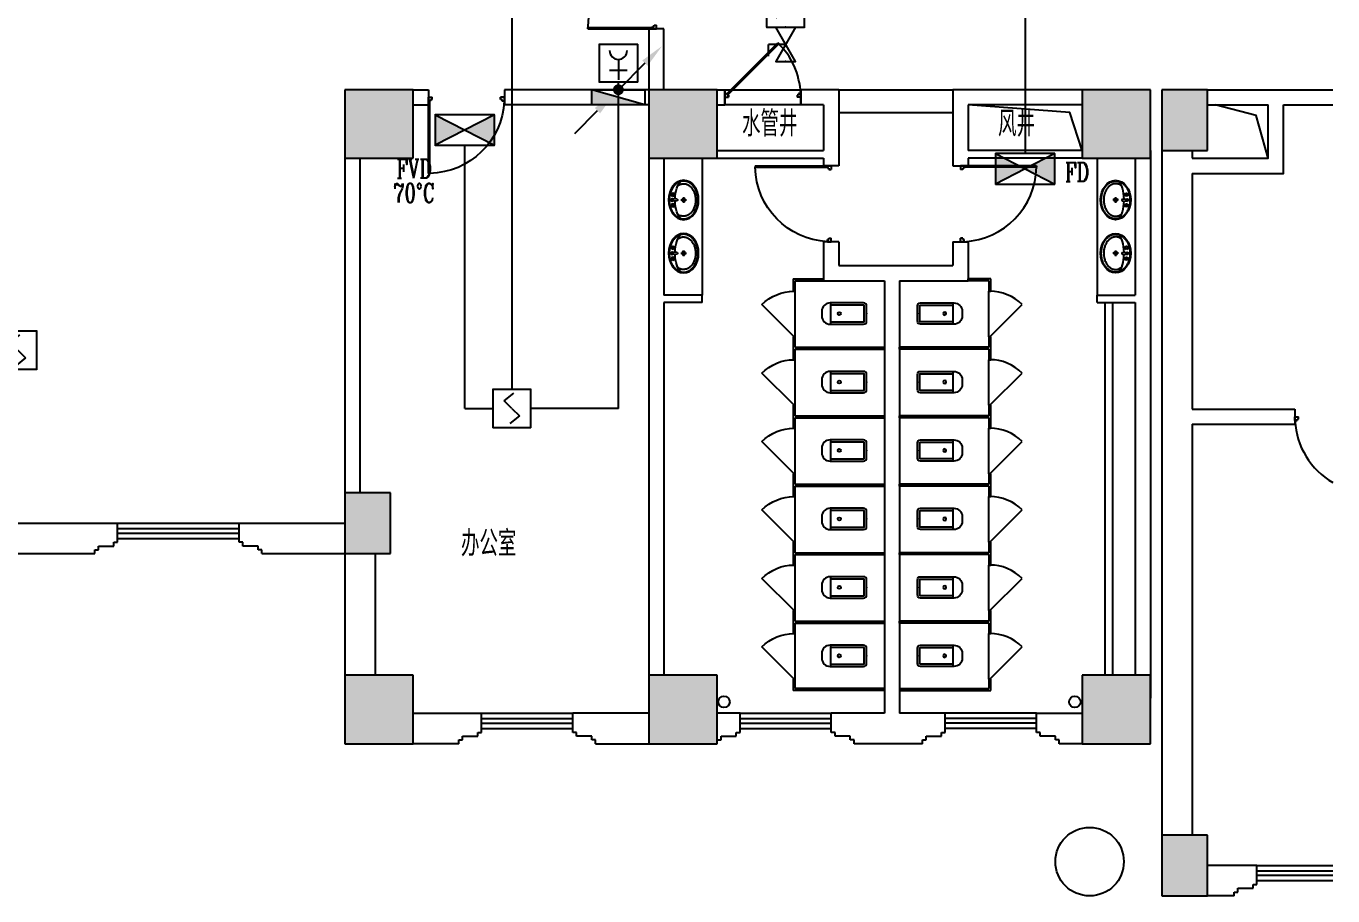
# Model space of a CAD drawing. Extents: x 190999 to 918899, y -200814 to 215286.
# Drawn here: x 713156 to 730349, y -57896 to -46461 of the extents above; entities that cross this region are included whole.
import ezdxf

# ---------------------------------------------------------------- set-up
doc = ezdxf.new("R2010")
doc.units = 0
doc.header["$LTSCALE"] = 1000
doc.header["$MEASUREMENT"] = 0
for name, color, linetype in [('00-EQUIP', 3, 'Continuous'), ('00-LWIRE', 4, 'Continuous'), ('00-WIRE-4', 6, 'Continuous'), ('A-卫生间', 250, 'Continuous'), ('A-墙线', 2, 'Continuous'), ('A-外包装修', 250, 'Continuous'), ('A-外窗', 145, 'Continuous'), ('A-门', 167, 'Continuous'), ('COLUMN', 2, 'Continuous'), ('EQUIP_消火栓', 1, 'Continuous'), ('PUB_HATCH', 250, 'Continuous'), ('房间名称', 7, 'Continuous'), ('暖通-风-说明', 3, 'Continuous'), ('洞口线', 165, 'Continuous'), ('雨水管', 151, 'Continuous')]:
    doc.layers.add(name, color=color, linetype=linetype)
doc.styles.add('_TCH_DIM', font='SIMPLEX', dxfattribs={"bigfont": 'GBCBIG'})
doc.styles.add('HZ-ZGBZ', font='romanc.shx', dxfattribs={"width": 0.65})
doc.styles.get("Standard").update_dxf_attribs({"font": 'simhei.ttf'})

# ---------------------------------------------------------------- blocks, each defined once
blk = doc.blocks.new('m1800')
at = {"layer": 'A-墙线'}
for p, q in [((-900, -100), (-900, 100)), ((900, -100), (900, 100))]:
    blk.add_line(p, q, dxfattribs=at)
at = {"layer": 'A-门'}
for p, q in [((-900, 900), (-900, 0)), ((-900, 900), (-880, 900)), ((-880, 900), (-880, 50)), ((880, 900), (880, 50)), ((900, 900), (880, 900)), ((900, 900), (900, 0)), ((-900, 50), (-870, 50)), ((-900, 0), (-850, 0)), ((-870, 50), (-870, 30)), ((-870, 30), (-850, 30)), ((-850, 30), (-850, 0)), ((850, 30), (850, 0)), ((870, 30), (850, 30)), ((900, 0), (850, 0)), ((870, 50), (870, 30)), ((900, 50), (870, 50))]:
    blk.add_line(p, q, dxfattribs=at)
for centre, start, end in [((-900, 0), 0, 88.7267), ((900, 0), 91.2733, 180)]:
    blk.add_arc(centre, 900, start, end, dxfattribs=at)
blk = doc.blocks.new('m1000')
at = {"layer": 'A-墙线'}
for p, q in [((0, 0), (0, 200)), ((1000, 0), (1000, 200))]:
    blk.add_line(p, q, dxfattribs=at)
at = {"layer": 'A-门'}
for p, q in [((0, 1100), (0, 100)), ((0, 1100), (20, 1100)), ((20, 1100), (20, 150)), ((0, 150), (30, 150)), ((0, 100), (50, 100)), ((30, 150), (30, 130)), ((30, 130), (50, 130)), ((50, 130), (50, 100)), ((950, 130), (950, 100)), ((970, 130), (950, 130)), ((1000, 100), (950, 100)), ((970, 150), (970, 130)), ((1000, 150), (970, 150)), ((1000, 150), (1000, 100))]:
    blk.add_line(p, q, dxfattribs=at)
blk.add_arc((0, 100), 1000, 2.866, 88.854, dxfattribs=at)
blk = doc.blocks.new('手盆')
at = {"layer": 'A-卫生间'}
for p, q in [((113, 12), (46, 16)), ((160, 0), (235, 0)), ((198, -37), (198, 38)), ((113, -11), (46, -16))]:
    blk.add_line(p, q, dxfattribs=at)
for centre, major_axis, ratio, start_param, end_param in [((198, 0), (0, 259), 0.763797, 3.141593, 9.424778), ((194, 0), (0, 259), 0.413212, 0.351725, 1.519021), ((106, 0), (0, 13.9), 0.9, 3.760941, 5.663837), ((194, 0), (0, 259), 0.413212, 1.620217, 2.789865)]:
    blk.add_ellipse(centre, major_axis=major_axis, ratio=ratio, start_param=start_param, end_param=end_param, dxfattribs=at)
for centre, major_axis in [((46, 0), (0, 15.8)), ((56, 71), (0, 20.6)), ((56, 71), (0, 15.6)), ((198, 0), (0, 23.4)), ((56, -71), (0, 20.6)), ((56, -71), (0, 15.6))]:
    blk.add_ellipse(centre, major_axis=major_axis, ratio=0.9, dxfattribs=at)
for points, knots in [([(198, -249), (204, -249), (211, -249), (228, -246), (239, -243), (260, -236), (270, -231), (290, -218), (299, -211), (317, -194), (325, -185), (340, -164), (347, -153), (360, -129), (365, -116), (374, -90), (378, -76), (383, -48), (385, -34), (387, -5), (387, 9), (385, 38), (383, 52), (377, 80), (373, 94), (364, 120), (358, 133), (345, 156), (338, 167), (323, 187), (314, 197), (296, 213), (287, 220), (267, 232), (257, 237), (236, 244), (225, 247), (204, 249), (193, 249), (171, 247), (161, 245), (140, 237), (129, 232), (110, 221), (100, 213), (82, 197), (74, 188), (58, 168), (51, 157), (38, 133), (32, 121), (23, 95), (19, 81), (13, 53), (11, 39), (9, 10), (9, -4), (10, -33), (12, -47), (18, -75), (21, -89), (30, -115), (36, -128), (48, -152), (55, -163), (70, -184), (78, -193), (96, -210), (105, -218), (125, -230), (135, -235), (156, -243), (167, -246), (184, -249), (191, -249), (198, -249)], [0, 0, 0, 0, 0.105369, 0.105369, 0.278747, 0.278747, 0.452125, 0.452125, 0.625504, 0.625504, 0.798882, 0.798882, 0.97226, 0.97226, 1.145639, 1.145639, 1.319017, 1.319017, 1.492395, 1.492395, 1.665774, 1.665774, 1.839152, 1.839152, 2.01253, 2.01253, 2.185909, 2.185909, 2.359287, 2.359287, 2.532665, 2.532665, 2.706044, 2.706044, 2.879422, 2.879422, 3.0528, 3.0528, 3.226179, 3.226179, 3.399557, 3.399557, 3.572935, 3.572935, 3.746313, 3.746313, 3.919692, 3.919692, 4.09307, 4.09307, 4.266448, 4.266448, 4.439827, 4.439827, 4.613205, 4.613205, 4.786583, 4.786583, 4.959962, 4.959962, 5.13334, 5.13334, 5.306718, 5.306718, 5.480097, 5.480097, 5.653475, 5.653475, 5.826853, 5.826853, 6.000232, 6.000232, 6.17361, 6.17361, 6.283185, 6.283185, 6.283185, 6.283185]), ([(119, -185), (121, -187), (123, -188), (130, -193), (135, -196), (146, -202), (152, -205), (163, -209), (169, -210), (180, -213), (186, -214), (194, -214), (196, -214), (198, -214), (204, -214), (209, -214), (222, -212), (229, -210), (241, -206), (245, -204), (254, -200), (259, -197), (269, -191), (275, -187), (286, -178), (291, -173), (300, -162), (304, -158), (314, -145), (319, -137), (327, -123), (329, -118), (334, -107), (336, -101), (341, -89), (343, -83), (346, -71), (348, -64), (351, -49), (352, -40), (354, -22), (355, -13), (355, 5), (355, 14), (354, 32), (352, 41), (349, 58), (348, 66), (343, 81), (341, 89), (335, 104), (332, 111), (326, 125), (322, 132), (314, 144), (310, 150), (301, 162), (296, 167), (287, 177), (281, 181), (272, 189), (267, 192), (256, 199), (250, 202), (238, 207), (233, 209), (223, 211), (217, 212), (205, 214), (198, 214), (186, 213), (181, 213), (171, 211), (166, 210), (151, 205), (141, 200), (128, 191), (123, 188), (119, 185)], [5.740897, 5.740897, 5.740897, 5.740897, 5.780874, 5.780874, 5.896829, 5.896829, 6.012784, 6.012784, 6.128739, 6.128739, 6.240697, 6.240697, 6.283185, 6.283185, 6.283185, 6.399826, 6.399826, 6.5409, 6.5409, 6.634, 6.634, 6.7271, 6.7271, 6.852188, 6.852188, 6.977276, 6.977276, 7.077377, 7.077377, 7.229977, 7.229977, 7.317389, 7.317389, 7.404801, 7.404801, 7.497094, 7.497094, 7.589386, 7.589386, 7.712334, 7.712334, 7.835281, 7.835281, 7.958228, 7.958228, 8.081175, 8.081175, 8.194983, 8.194983, 8.30879, 8.30879, 8.422598, 8.422598, 8.537599, 8.537599, 8.6526, 8.6526, 8.767602, 8.767602, 8.884432, 8.884432, 8.982435, 8.982435, 9.119467, 9.119467, 9.224191, 9.224191, 9.328914, 9.328914, 9.470087, 9.470087, 9.571187, 9.571187, 9.672288, 9.672288, 9.874489, 9.874489, 9.967059, 9.967059, 9.967059, 9.967059])]:
    blk.add_open_spline(points, degree=3, knots=knots, dxfattribs=at)
blk.add_point((46, 0), dxfattribs=at)
blk = doc.blocks.new('bfm01')
at = {"layer": 'A-墙线'}
for p, q in [((-200, 0), (0, 0)), ((-200, -1000), (0, -1000))]:
    blk.add_line(p, q, dxfattribs=at)
at = {"layer": 'A-门'}
for p, q in [((-200, -1000), (-200, 0)), ((-100, 0), (-100, -50)), ((-70, -50), (-100, -50)), ((-50, -30), (-70, -30)), ((-70, -30), (-70, -50)), ((-64, -44), (-50, -30)), ((-64, -44), (603, -711)), ((-50, 0), (-50, -30)), ((-50, -30), (617, -697)), ((0, 0), (0, -1000)), ((-70, -950), (-100, -950)), ((-100, -1000), (-100, -950)), ((-50, -1000), (-100, -1000)), ((-70, -970), (-70, -950)), ((-50, -970), (-70, -970)), ((-50, -1000), (-50, -970))]:
    blk.add_line(p, q, dxfattribs=at)
blk.add_arc((-100, 0), 1000, 272.866, 315.8103, dxfattribs=at)
blk = doc.blocks.new('$TwtSys$00000434')
for p, q in [((-0.5, 0.5), (-0.5, -0.5)), ((-0.5, -0.5), (0.5, 0.5)), ((0.5, 0.5), (-0.5, 0.5)), ((0.5, -0.5), (0.5, 0.5)), ((-0.5, -0.5), (0.5, -0.5))]:
    blk.add_line(p, q)
blk.add_solid([(0.5, -0.5), (0.5, 0.5), (-0.5, -0.5)])
blk = doc.blocks.new('$lvtry$00000200')
for p, q in [((-140, -40, 0), (-140, -480, 0)), ((-110, -40, 0), (-110, -470, 0)), ((100, 0, 0), (-100, 0, 0)), ((100, -30, 0), (-100, -30, 0)), ((110, -470, 0), (110, -40, 0)), ((140, -480, 0), (140, -40, 0)), ((140, -470, 0), (-140, -470, 0)), ((-30, -590, 0), (30, -590, 0))]:
    blk.add_line(p, q)
blk.add_circle((0, -359, 0), 20)
for centre, radius, start, end in [((-100, -40, 0), 40, 90, 180), ((-100, -40, 0), 10, 90, 180), ((100, -40, 0), 40, 0, 90), ((100, -40, 0), 10, 0, 90), ((-30, -480, 0), 110, 180, 270), ((30, -480, 0), 110, 270, 0)]:
    blk.add_arc(centre, radius, start, end)
blk.add_point((0, 0))
blk = doc.blocks.new('$DorLib2D$00000114')
at = {"color": 0}
blk.add_line((0.5, 0), (-0.207, 0.707), dxfattribs=at)
blk.add_arc((0.5, 0), 1, 135, 180, dxfattribs=at)
blk = doc.blocks.new('_LINKPT1')
at = {"color": 0}
blk.add_line((0, 0), (0, 0), dxfattribs=at)
blk = doc.blocks.new('3S1KCGW2')
for p, q in [((0.5, 0.5), (-0.5, 0.5)), ((-0.5, 0.5), (-0.5, -0.5)), ((-0.2, 0.2), (0.05, 0.4)), ((0.5, -0.5), (0.5, 0.5)), ((0, 0), (-0.2, 0.2)), ((0, 0), (0.2, -0.2)), ((0.2, -0.2), (-0.05, -0.4)), ((-0.5, -0.5), (0.5, -0.5))]:
    blk.add_line(p, q)
at = {"const_width": 0.04, "flags": 128}
blk.add_lwpolyline([(-0.5, -0.5), (-0.5, 0.5), (0.5, 0.5), (0.5, -0.5)], close=True, dxfattribs=at)
at = {"xscale": 0.002, "yscale": 0.002, "zscale": 0.002}
for p in [(0, 0.5), (-0.5, 0), (0.5, 0), (0, -0.5)]:
    blk.add_blockref('_LINKPT1', p, dxfattribs=at)
at = {"flags": 9}
blk.add_attdef('A', (0, 0), '', height=0.00002, dxfattribs=at)
blk = doc.blocks.new('J62IR8YJ')
for p, q in [((-0.5, 1), (0.5, 1)), ((-0.5, 0), (-0.5, 1)), ((0.5, 1), (0.5, 0)), ((0, 0.598), (0, 0.06)), ((0.5, 0), (-0.5, 0)), ((-0.231, 0.312), (0.231, 0.312))]:
    blk.add_line(p, q)
at = {"const_width": 0.04, "flags": 128}
blk.add_lwpolyline([(-0.5, 0), (-0.5, 1), (0.5, 1), (0.5, 0)], close=True, dxfattribs=at)
blk.add_arc((0, 0.829), 0.231, 180, 0)
at = {"xscale": 0.002, "yscale": 0.00200000000000955, "zscale": 0.002}
for p in [(0, 1), (-0.5, 0.5), (0.5, 0.5), (0, 0)]:
    blk.add_blockref('_LINKPT1', p, dxfattribs=at)
at = {"flags": 9}
blk.add_attdef('A', (0, 0), '', height=0.00002, dxfattribs=at)
blk = doc.blocks.new('6H2KALM6')
for p, q in [((-0.78, 0.4), (0.78, -0.4)), ((0.78, 0.4), (-0.78, -0.4)), ((0.78, 0.4), (-0.78, 0.4)), ((-0.78, 0.4), (-0.78, -0.4)), ((0.78, -0.4), (0.78, 0.4)), ((-0.78, -0.4), (0.78, -0.4))]:
    blk.add_line(p, q)
at = {"const_width": 0.04}
blk.add_lwpolyline([(-0.78, 0.4), (-0.78, -0.4), (0.78, -0.4), (0.78, 0.4)], close=True, dxfattribs=at)
for points in [[(-0.78, 0.4), (0, 0), (-0.78, -0.4)], [(0.78, 0.4), (0, 0), (0.78, -0.4)]]:
    blk.add_solid(points)
at = {"xscale": 0.002, "yscale": 0.002, "zscale": 0.002}
for p in [(0, 0.4), (-0.78, 0), (0.78, 0), (0, -0.4)]:
    blk.add_blockref('_LINKPT1', p, dxfattribs=at)
at = {"flags": 9}
blk.add_attdef('A', (0, 0), '', height=0.00002, dxfattribs=at)
blk = doc.blocks.new('$VALVE$00000437')
for p in [(0, 0), (87, 124.3)]:
    blk.add_line(p, (0, 124.3))
blk.add_lwpolyline([(-125.2, -72.3), (125.2, 72.3), (125.2, -72.3), (-125.2, 72.3)], close=True)
for p in [(-125.2, 0), (125.2, 0)]:
    blk.add_point(p)
blk = doc.blocks.new('3S2OQ2I8')
for p, q in [((-0.5, 0.5), (0.5, 0.5)), ((-0.5, -0.5), (-0.5, 0.5)), ((0.5, 0.5), (0.5, -0.5)), ((-0.25, -0.25), (0.25, 0.25)), ((0.5, -0.5), (-0.5, -0.5))]:
    blk.add_line(p, q)
at = {"const_width": 0.04, "flags": 128}
blk.add_lwpolyline([(-0.5, -0.5), (-0.5, 0.5), (0.5, 0.5), (0.5, -0.5)], close=True, dxfattribs=at)
blk.add_solid([(0.25, 0.25), (0.021, 0.097), (0.097, 0.029)])
at = {"xscale": 0.002, "yscale": 0.002, "zscale": 0.002}
for p in [(0, 0.5), (-0.5, 0), (0.5, 0), (0, -0.5)]:
    blk.add_blockref('_LINKPT1', p, dxfattribs=at)
at = {"flags": 9}
blk.add_attdef('A', (0, 0), '', height=0.00002, dxfattribs=at)
blk = doc.blocks.new('_WRLD1L')
for p, q in [((0.7, 0.7), (0, 0)), ((0.104, 0.104), (0.104, 0.104)), ((-0.104, -0.104), (-0.104, -0.104))]:
    blk.add_line(p, q)
at = {"const_width": 0.142}
blk.add_lwpolyline([(-0.071, 0, 1), (0.071, 0, 1)], format="xyb", close=True, dxfattribs=at)
blk.add_solid([(0.63, 0.77), (0.77, 0.63), (1.15, 1.15)])
at = {"width": 0.8, "flags": 9}
blk.add_attdef('A', (0, 0), '', height=0.00002, dxfattribs=at)
blk = doc.blocks.new('_WRLD10L')
for p, q in [((1.15, 1.15), (0.55, 0.55)), ((0.104, 0.104), (0.104, 0.104)), ((-0.104, -0.104), (-0.104, -0.104))]:
    blk.add_line(p, q)
at = {"const_width": 0.142}
blk.add_lwpolyline([(-0.071, 0, 1), (0.071, 0, 1)], format="xyb", close=True, dxfattribs=at)
blk.add_solid([(0.62, 0.48), (0.48, 0.62), (0.1, 0.1)])
at = {"width": 0.8, "flags": 9}
blk.add_attdef('A', (0, 0), '', height=0.00002, dxfattribs=at)

msp = doc.modelspace()

# ---------------------------------------------------------------- hatches: boundary and pattern name
at = {"layer": 'PUB_HATCH'}
for points in [[(717348.5, -47296.3), (717348.5, -48196.3), (718248.5, -48196.3), (718248.5, -47296.3)], [(721348.5, -47296.3), (721348.5, -48196.3), (722248.5, -48196.3), (722248.5, -47296.3)], [(727048.5, -47296.3), (727048.5, -48196.3), (727948.5, -48196.3), (727948.5, -47296.3)], [(728098.5, -47296.3), (728098.5, -48096.3), (728698.5, -48096.3), (728698.5, -47296.3)], [(717348.5, -52596.3), (717348.5, -53396.3), (717948.5, -53396.3), (717948.5, -52596.3)], [(717348.5, -54996.3), (717348.5, -55896.3), (718248.5, -55896.3), (718248.5, -54996.3)], [(721348.5, -54996.3), (721348.5, -55896.3), (722248.5, -55896.3), (722248.5, -54996.3)], [(727048.5, -54996.3), (727048.5, -55896.3), (727948.5, -55896.3), (727948.5, -54996.3)], [(728098.5, -57096.3), (728098.5, -57896.3), (728698.5, -57896.3), (728698.5, -57096.3)]]:
    msp.add_hatch(color=256, dxfattribs=at).paths.add_polyline_path(points)

# ---------------------------------------------------------------- linework, layer by layer
at = {"layer": '00-WIRE-4'}
for p, q in [((719545.8, -43046.3), (719545.8, -51236.1)), ((726298.5, -45846.3), (726298.5, -48136.6)), ((720948.5, -51486.1), (720948.5, -47196.3)), ((718927.2, -51486.1), (718927.2, -48027.6)), ((718927.2, -51486.1), (719295.8, -51486.1)), ((720948.5, -51486.1), (719795.8, -51486.1))]:
    msp.add_line(p, q, dxfattribs=at)
at = {"layer": 'A-卫生间'}
for p, q in [((723848.5, -47296.3), (725348.5, -47296.3)), ((723848.5, -47596.3), (725348.5, -47596.3)), ((722048.5, -48196.3), (722048.5, -49996.3)), ((727248.5, -48196.3), (727248.5, -49996.3)), ((723248.5, -49783.8), (723248.5, -49946.3)), ((723248.5, -49783.8), (723648.5, -49783.8)), ((723273.5, -49946.3), (723273.5, -49808.8)), ((723273.5, -49808.8), (723648.5, -49808.8)), ((723648.5, -49783.8), (723648.5, -49808.8)), ((725848.5, -49783.8), (725548.5, -49783.8)), ((725548.5, -49808.8), (725548.5, -49783.8)), ((725823.5, -49808.8), (725548.5, -49808.8)), ((725823.5, -49808.8), (725823.5, -49946.3)), ((725848.5, -49946.3), (725848.5, -49783.8)), ((723248.5, -49946.3), (723273.5, -49946.3)), ((725823.5, -49946.3), (725848.5, -49946.3)), ((727348.5, -50096.3), (727348.5, -54996.3)), ((727448.5, -50096.3), (727448.5, -54996.3)), ((723273.5, -50546.3), (723248.5, -50546.3)), ((723248.5, -50546.3), (723248.5, -50708.8)), ((723248.5, -50708.8), (723248.5, -50846.3)), ((723273.5, -50683.8), (723273.5, -50546.3)), ((723273.5, -50683.8), (724448.5, -50683.8)), ((723273.5, -50846.3), (723273.5, -50708.8)), ((723273.5, -50708.8), (724448.5, -50708.8)), ((724448.5, -50683.8), (724448.5, -50708.8)), ((725823.5, -50683.8), (724648.5, -50683.8)), ((724648.5, -50708.8), (724648.5, -50683.8)), ((725823.5, -50708.8), (724648.5, -50708.8)), ((725848.5, -50546.3), (725823.5, -50546.3)), ((725823.5, -50546.3), (725823.5, -50683.8)), ((725823.5, -50708.8), (725823.5, -50846.3)), ((725848.5, -50708.8), (725848.5, -50546.3)), ((725848.5, -50846.3), (725848.5, -50708.8)), ((723248.5, -50846.3), (723273.5, -50846.3)), ((725823.5, -50846.3), (725848.5, -50846.3)), ((723273.5, -51446.3), (723248.5, -51446.3)), ((723248.5, -51446.3), (723248.5, -51608.8)), ((723273.5, -51583.8), (723273.5, -51446.3)), ((725848.5, -51446.3), (725823.5, -51446.3)), ((725823.5, -51446.3), (725823.5, -51583.8)), ((725848.5, -51608.8), (725848.5, -51446.3)), ((723248.5, -51608.8), (723248.5, -51746.3)), ((723248.5, -51746.3), (723273.5, -51746.3)), ((723273.5, -51583.8), (724448.5, -51583.8)), ((723273.5, -51746.3), (723273.5, -51608.8)), ((723273.5, -51608.8), (724448.5, -51608.8)), ((724448.5, -51583.8), (724448.5, -51608.8)), ((725823.5, -51583.8), (724648.5, -51583.8)), ((724648.5, -51608.8), (724648.5, -51583.8)), ((725823.5, -51608.8), (724648.5, -51608.8)), ((725823.5, -51608.8), (725823.5, -51746.3)), ((725823.5, -51746.3), (725848.5, -51746.3)), ((725848.5, -51746.3), (725848.5, -51608.8)), ((723273.5, -52346.3), (723248.5, -52346.3)), ((723248.5, -52346.3), (723248.5, -52508.8)), ((723273.5, -52483.8), (723273.5, -52346.3)), ((725848.5, -52346.3), (725823.5, -52346.3)), ((725823.5, -52346.3), (725823.5, -52483.8)), ((725848.5, -52508.8), (725848.5, -52346.3)), ((723248.5, -52508.8), (723248.5, -52646.3)), ((723273.5, -52483.8), (724448.5, -52483.8)), ((723273.5, -52508.8), (724448.5, -52508.8)), ((723273.5, -52646.3), (723273.5, -52508.8)), ((724448.5, -52483.8), (724448.5, -52508.8)), ((725823.5, -52483.8), (724648.5, -52483.8)), ((724648.5, -52508.8), (724648.5, -52483.8)), ((725823.5, -52508.8), (724648.5, -52508.8)), ((725823.5, -52508.8), (725823.5, -52646.3)), ((725848.5, -52646.3), (725848.5, -52508.8)), ((723248.5, -52646.3), (723273.5, -52646.3)), ((725823.5, -52646.3), (725848.5, -52646.3)), ((723273.5, -53246.3), (723248.5, -53246.3)), ((723248.5, -53246.3), (723248.5, -53408.8)), ((723273.5, -53383.8), (723273.5, -53246.3)), ((725848.5, -53246.3), (725823.5, -53246.3)), ((725823.5, -53246.3), (725823.5, -53383.8)), ((725848.5, -53408.8), (725848.5, -53246.3)), ((723248.5, -53408.8), (723248.5, -53546.3)), ((723273.5, -53383.8), (724448.5, -53383.8)), ((723273.5, -53408.8), (724448.5, -53408.8)), ((723273.5, -53546.3), (723273.5, -53408.8)), ((724448.5, -53383.8), (724448.5, -53408.8)), ((725823.5, -53383.8), (724648.5, -53383.8)), ((724648.5, -53408.8), (724648.5, -53383.8)), ((725823.5, -53408.8), (724648.5, -53408.8)), ((725823.5, -53408.8), (725823.5, -53546.3)), ((725848.5, -53546.3), (725848.5, -53408.8)), ((723248.5, -53546.3), (723273.5, -53546.3)), ((725823.5, -53546.3), (725848.5, -53546.3)), ((723273.5, -54146.3), (723248.5, -54146.3)), ((723248.5, -54146.3), (723248.5, -54308.8)), ((723273.5, -54283.8), (723273.5, -54146.3)), ((725848.5, -54146.3), (725823.5, -54146.3)), ((725823.5, -54146.3), (725823.5, -54283.8)), ((725848.5, -54308.8), (725848.5, -54146.3)), ((723248.5, -54308.8), (723248.5, -54446.3)), ((723273.5, -54283.8), (724448.5, -54283.8)), ((723273.5, -54446.3), (723273.5, -54308.8)), ((723273.5, -54308.8), (724448.5, -54308.8)), ((724448.5, -54283.8), (724448.5, -54308.8)), ((725823.5, -54283.8), (724648.5, -54283.8)), ((724648.5, -54308.8), (724648.5, -54283.8)), ((725823.5, -54308.8), (724648.5, -54308.8)), ((725823.5, -54308.8), (725823.5, -54446.3)), ((725848.5, -54446.3), (725848.5, -54308.8)), ((723248.5, -54446.3), (723273.5, -54446.3)), ((725823.5, -54446.3), (725848.5, -54446.3)), ((723273.5, -55046.3), (723248.5, -55046.3)), ((723248.5, -55046.3), (723248.5, -55196.3)), ((723273.5, -55171.3), (723273.5, -55046.3)), ((724448.5, -55171.3), (723273.5, -55171.3)), ((724448.5, -55196.3), (724448.5, -55171.3)), ((724648.5, -55171.3), (725823.5, -55171.3)), ((724648.5, -55171.3), (724648.5, -55196.3)), ((725848.5, -55046.3), (725823.5, -55046.3)), ((725823.5, -55046.3), (725823.5, -55171.3)), ((725848.5, -55196.3), (725848.5, -55046.3)), ((724448.5, -55196.3), (723248.5, -55196.3)), ((724648.5, -55196.3), (725848.5, -55196.3))]:
    msp.add_line(p, q, dxfattribs=at)
at = {"layer": 'A-墙线'}
for p, q in [((721348.5, -46496.3), (721348.5, -47296.3)), ((721548.5, -47296.3), (721548.5, -46496.3)), ((718248.5, -47296.3), (718448.5, -47296.3)), ((721348.5, -47296.3), (719448.5, -47296.3)), ((722248.5, -47296.3), (722348.5, -47296.3)), ((722348.5, -47296.3), (722348.5, -47496.3)), ((723848.5, -47296.3), (723348.5, -47296.3)), ((723348.5, -47296.3), (723348.5, -47496.3)), ((723848.5, -47296.3), (723848.5, -48296.3)), ((725348.5, -47296.3), (725348.5, -48296.3)), ((727148.5, -47296.3), (725348.5, -47296.3)), ((728698.5, -47296.3), (730348.5, -47296.3)), ((718248.5, -47496.3), (718448.5, -47496.3)), ((721348.5, -47496.3), (719448.5, -47496.3)), ((722248.5, -47496.3), (722348.5, -47496.3)), ((723648.5, -47496.3), (723348.5, -47496.3)), ((723648.5, -47496.3), (723648.5, -48096.3)), ((725548.5, -47496.3), (725548.5, -48096.3)), ((727048.5, -47496.3), (725548.5, -47496.3)), ((728698.5, -47496.3), (729498.5, -47496.3)), ((729698.5, -47496.3), (730348.5, -47496.3)), ((721348.5, -48096.3), (721348.5, -55096.3)), ((722248.5, -48096.3), (723648.5, -48096.3)), ((727048.5, -48096.3), (725548.5, -48096.3)), ((727948.5, -48096.3), (727948.5, -55296.3)), ((728098.5, -48096.3), (728098.5, -57096.3)), ((728498.5, -48096.3), (728498.5, -48196.3)), ((717348.5, -48196.3), (717348.5, -52596.3)), ((717548.5, -48196.3), (717548.5, -52596.3)), ((721548.5, -48196.3), (721548.5, -49996.3)), ((722248.5, -48196.3), (723648.5, -48196.3)), ((723648.5, -48196.3), (723648.5, -48296.3)), ((725548.5, -48196.3), (725548.5, -48296.3)), ((727048.5, -48196.3), (725548.5, -48196.3)), ((727748.5, -48196.3), (727748.5, -49996.3)), ((728498.5, -48396.3), (728498.5, -51496.3)), ((723648.5, -49296.3), (723648.5, -49808.8)), ((723848.5, -49296.3), (723848.5, -49608.8)), ((725348.5, -49296.3), (725348.5, -49608.8)), ((725548.5, -49296.3), (725548.5, -49808.8)), ((723848.5, -49608.8), (725348.5, -49608.8)), ((723648.5, -49808.8), (724448.5, -49808.8)), ((724448.5, -49808.8), (724448.5, -55496.3)), ((724648.5, -49808.8), (724648.5, -55496.3)), ((724648.5, -49808.8), (725548.5, -49808.8)), ((722048.5, -49996.3), (721548.5, -49996.3)), ((722048.5, -50096.3), (722048.5, -49996.3)), ((727248.5, -49996.3), (727748.5, -49996.3)), ((727248.5, -50096.3), (727248.5, -49996.3)), ((721548.5, -50096.3), (721548.5, -54996.3)), ((722048.5, -50096.3), (721548.5, -50096.3)), ((727248.5, -50096.3), (727748.5, -50096.3)), ((727748.5, -50096.3), (727748.5, -54996.3)), ((728498.5, -51496.3), (729848.5, -51496.3)), ((729848.5, -51496.3), (729848.5, -51696.3)), ((728498.5, -51696.3), (728498.5, -57096.3)), ((728498.5, -51696.3), (729848.5, -51696.3)), ((712826.5, -52996.3), (714358.8, -52996.3)), ((714358.8, -53246.3), (714358.8, -52996.3)), ((715958.8, -52996.3), (717348.5, -52996.3)), ((715958.8, -53246.3), (715958.8, -52996.3)), ((714308.8, -53246.3), (714358.8, -53246.3)), ((714308.8, -53296.3), (714308.8, -53246.3)), ((716008.8, -53246.3), (715958.8, -53246.3)), ((716008.8, -53296.3), (716008.8, -53246.3)), ((712826.5, -53396.3), (714058.8, -53396.3)), ((714058.8, -53396.3), (714058.8, -53346.3)), ((714058.8, -53346.3), (714108.8, -53346.3)), ((714108.8, -53346.3), (714108.8, -53296.3)), ((714108.8, -53296.3), (714308.8, -53296.3)), ((716208.8, -53296.3), (716008.8, -53296.3)), ((716208.8, -53346.3), (716208.8, -53296.3)), ((716258.8, -53346.3), (716208.8, -53346.3)), ((716258.8, -53396.3), (716258.8, -53346.3)), ((716258.8, -53396.3), (717348.5, -53396.3)), ((717348.5, -53396.3), (717348.5, -54996.3)), ((717748.5, -53396.3), (717748.5, -54996.3)), ((718248.5, -55496.3), (719148.5, -55496.3)), ((719148.5, -55746.3), (719148.5, -55496.3)), ((721348.5, -55496.3), (720348.5, -55496.3)), ((720348.5, -55746.3), (720348.5, -55496.3)), ((722548.5, -55496.3), (722248.5, -55496.3)), ((722548.5, -55746.3), (722548.5, -55496.3)), ((724448.5, -55496.3), (723748.5, -55496.3)), ((723748.5, -55746.3), (723748.5, -55496.3)), ((725248.5, -55496.3), (724648.5, -55496.3)), ((725248.5, -55746.3), (725248.5, -55496.3)), ((726448.5, -55746.3), (726448.5, -55496.3)), ((726448.5, -55496.3), (727048.5, -55496.3)), ((718848.5, -55896.3), (718848.5, -55846.3)), ((718848.5, -55846.3), (718898.5, -55846.3)), ((718898.5, -55846.3), (718898.5, -55796.3)), ((718898.5, -55796.3), (719098.5, -55796.3)), ((719098.5, -55746.3), (719148.5, -55746.3)), ((719098.5, -55796.3), (719098.5, -55746.3)), ((720398.5, -55746.3), (720348.5, -55746.3)), ((720398.5, -55796.3), (720398.5, -55746.3)), ((720598.5, -55796.3), (720398.5, -55796.3)), ((720598.5, -55846.3), (720598.5, -55796.3)), ((720648.5, -55846.3), (720598.5, -55846.3)), ((720648.5, -55896.3), (720648.5, -55846.3)), ((722248.5, -55846.3), (722298.5, -55846.3)), ((722298.5, -55846.3), (722298.5, -55796.3)), ((722298.5, -55796.3), (722498.5, -55796.3)), ((722498.5, -55746.3), (722548.5, -55746.3)), ((722498.5, -55796.3), (722498.5, -55746.3)), ((723798.5, -55746.3), (723748.5, -55746.3)), ((723798.5, -55796.3), (723798.5, -55746.3)), ((723998.5, -55796.3), (723798.5, -55796.3)), ((723998.5, -55846.3), (723998.5, -55796.3)), ((724048.5, -55846.3), (723998.5, -55846.3)), ((724048.5, -55896.3), (724048.5, -55846.3)), ((724948.5, -55896.3), (724948.5, -55846.3)), ((724948.5, -55846.3), (724998.5, -55846.3)), ((724998.5, -55846.3), (724998.5, -55796.3)), ((724998.5, -55796.3), (725198.5, -55796.3)), ((725198.5, -55746.3), (725248.5, -55746.3)), ((725198.5, -55796.3), (725198.5, -55746.3)), ((726498.5, -55746.3), (726448.5, -55746.3)), ((726498.5, -55796.3), (726498.5, -55746.3)), ((726698.5, -55796.3), (726498.5, -55796.3)), ((726698.5, -55846.3), (726698.5, -55796.3)), ((726748.5, -55846.3), (726698.5, -55846.3)), ((726748.5, -55896.3), (726748.5, -55846.3)), ((718848.5, -55896.3), (718248.5, -55896.3)), ((720648.5, -55896.3), (721348.5, -55896.3)), ((724948.5, -55896.3), (724048.5, -55896.3)), ((727048.5, -55896.3), (726748.5, -55896.3)), ((729348.5, -57496.3), (728698.5, -57496.3)), ((729348.5, -57746.3), (729348.5, -57496.3)), ((729298.5, -57746.3), (729348.5, -57746.3)), ((729298.5, -57796.3), (729298.5, -57746.3)), ((729048.5, -57896.3), (728698.5, -57896.3)), ((729048.5, -57896.3), (729048.5, -57846.3)), ((729048.5, -57846.3), (729098.5, -57846.3)), ((729098.5, -57846.3), (729098.5, -57796.3)), ((729098.5, -57796.3), (729298.5, -57796.3))]:
    msp.add_line(p, q, dxfattribs=at)
for points in [[(728498.5, -48396.3), (729698.5, -48396.3), (729698.5, -47496.3)], [(728498.5, -48196.3), (729498.5, -48196.3), (729498.5, -47496.3)], [(728798.5, -48196.3), (729498.5, -48196.3), (729498.5, -47496.3)]]:
    msp.add_lwpolyline(points, dxfattribs=at)
at = {"layer": 'A-外包装修'}
msp.add_circle((727148.5, -57446.3), 450, dxfattribs=at)
at = {"layer": 'A-外窗'}
for p, q in [((714358.8, -52996.3), (715958.8, -52996.3)), ((714358.8, -53066.3), (715958.8, -53066.3)), ((714358.8, -53126.3), (715958.8, -53126.3)), ((714358.8, -53196.3), (715958.8, -53196.3)), ((719148.5, -55496.3), (720348.5, -55496.3)), ((722548.5, -55496.3), (723748.5, -55496.3)), ((726448.5, -55496.3), (725248.5, -55496.3)), ((719148.5, -55566.3), (720348.5, -55566.3)), ((719148.5, -55626.3), (720348.5, -55626.3)), ((719148.5, -55696.3), (720348.5, -55696.3)), ((722548.5, -55566.3), (723748.5, -55566.3)), ((722548.5, -55626.3), (723748.5, -55626.3)), ((722548.5, -55696.3), (723748.5, -55696.3)), ((726448.5, -55566.3), (725248.5, -55566.3)), ((726448.5, -55626.3), (725248.5, -55626.3)), ((726448.5, -55696.3), (725248.5, -55696.3)), ((729348.5, -57496.3), (730348.5, -57496.3)), ((729348.5, -57566.3), (730348.5, -57566.3)), ((729348.5, -57626.3), (730348.5, -57626.3)), ((729348.5, -57696.3), (730348.5, -57696.3))]:
    msp.add_line(p, q, dxfattribs=at)
at = {"layer": 'A-门'}
for p, q in [((723273.5, -50546.3), (723273.5, -49946.3)), ((725823.5, -50546.3), (725823.5, -49946.3)), ((723273.5, -51446.3), (723273.5, -50846.3)), ((725823.5, -51446.3), (725823.5, -50846.3)), ((723273.5, -52346.3), (723273.5, -51746.3)), ((725823.5, -52346.3), (725823.5, -51746.3)), ((729848.5, -51596.3), (729898.5, -51596.3)), ((729848.5, -51646.3), (729848.5, -51596.3)), ((729848.5, -51646.3), (729878.5, -51646.3)), ((729878.5, -51646.3), (729878.5, -51626.3)), ((729878.5, -51626.3), (729898.5, -51626.3)), ((729898.5, -51626.3), (729898.5, -51596.3)), ((723273.5, -53246.3), (723273.5, -52646.3)), ((725823.5, -53246.3), (725823.5, -52646.3)), ((723273.5, -54146.3), (723273.5, -53546.3)), ((725823.5, -54146.3), (725823.5, -53546.3)), ((723273.5, -55046.3), (723273.5, -54446.3)), ((725823.5, -55046.3), (725823.5, -54446.3))]:
    msp.add_line(p, q, dxfattribs=at)
msp.add_arc((730848.5, -51596.3), 1000, 182.86598, 239.9998, dxfattribs=at)
at = {"layer": 'COLUMN'}
for p, q in [((717348.5, -47296.3), (717348.5, -48196.3)), ((718248.5, -47296.3), (717348.5, -47296.3)), ((718248.5, -48196.3), (718248.5, -47296.3)), ((721348.5, -47296.3), (721348.5, -48196.3)), ((722248.5, -47296.3), (721348.5, -47296.3)), ((722248.5, -48196.3), (722248.5, -47296.3)), ((727048.5, -47296.3), (727048.5, -48196.3)), ((727948.5, -47296.3), (727048.5, -47296.3)), ((727948.5, -48196.3), (727948.5, -47296.3)), ((728098.5, -47296.3), (728098.5, -48096.3)), ((728698.5, -47296.3), (728098.5, -47296.3)), ((728698.5, -48096.3), (728698.5, -47296.3)), ((728098.5, -48096.3), (728698.5, -48096.3)), ((717348.5, -48196.3), (718248.5, -48196.3)), ((721348.5, -48196.3), (722248.5, -48196.3)), ((727048.5, -48196.3), (727948.5, -48196.3)), ((717348.5, -52596.3), (717348.5, -53396.3)), ((717948.5, -52596.3), (717348.5, -52596.3)), ((717948.5, -53396.3), (717948.5, -52596.3)), ((717348.5, -53396.3), (717948.5, -53396.3)), ((717348.5, -54996.3), (717348.5, -55896.3)), ((718248.5, -54996.3), (717348.5, -54996.3)), ((718248.5, -55896.3), (718248.5, -54996.3)), ((721348.5, -54996.3), (721348.5, -55896.3)), ((722248.5, -54996.3), (721348.5, -54996.3)), ((722248.5, -55896.3), (722248.5, -54996.3)), ((727048.5, -54996.3), (727048.5, -55896.3)), ((727948.5, -54996.3), (727048.5, -54996.3)), ((727948.5, -55896.3), (727948.5, -54996.3)), ((717348.5, -55896.3), (718248.5, -55896.3)), ((721348.5, -55896.3), (722248.5, -55896.3)), ((727048.5, -55896.3), (727948.5, -55896.3)), ((728098.5, -57096.3), (728098.5, -57896.3)), ((728698.5, -57096.3), (728098.5, -57096.3)), ((728698.5, -57896.3), (728698.5, -57096.3)), ((728098.5, -57896.3), (728698.5, -57896.3))]:
    msp.add_line(p, q, dxfattribs=at)
at = {"layer": '洞口线', "ltscale": 2}
for points in [[(727048.5, -48096.3), (726887.6, -47596.3), (725548.5, -47496.3)], [(729498.5, -48196.3), (729337.6, -47634.2), (728798.5, -47496.3)]]:
    msp.add_lwpolyline(points, dxfattribs=at)
at = {"layer": '雨水管'}
for centre in [(722337.9, -55346.3), (726952.6, -55346.3)]:
    msp.add_circle(centre, 75, dxfattribs=at)

# ---------------------------------------------------------------- block references
at = {"xscale": -1, "rotation": 180}
for p in [(721608.5, -48746.3), (721608.5, -49446.3)]:
    msp.add_blockref('手盆', p, dxfattribs=at)
at = {"rotation": 180}
for p in [(727688.5, -48746.3), (727688.5, -49446.3)]:
    msp.add_blockref('手盆', p, dxfattribs=at)
at = {"layer": '00-EQUIP', "rotation": 270}
for name, p, xscale, yscale, zscale in [('3S2OQ2I8', (723148.9, -46224.9), -500, 500, 500), ('$VALVE$00000437', (723148.9, -46700.2), 1.799999999988358, -1.799999999988358, 1.8)]:
    msp.add_blockref(name, p, dxfattribs=dict(at, xscale=xscale, yscale=yscale, zscale=zscale))
at = {"layer": '00-EQUIP', "xscale": 500, "yscale": 500, "zscale": 500}
for name, p in [('J62IR8YJ', (720948.5, -47196.3)), ('6H2KALM6', (718927.2, -47827.6)), ('6H2KALM6', (726298.5, -48336.6)), ('3S1KCGW2', (713048.5, -50721.3)), ('3S1KCGW2', (719545.8, -51486.1))]:
    msp.add_blockref(name, p, dxfattribs=at)
at = {"layer": '00-LWIRE', "xscale": 500, "yscale": 500, "zscale": 500}
msp.add_blockref('_WRLD1L', (720948.5, -47296.3), dxfattribs=at)
at = {"layer": '00-LWIRE', "xscale": 500, "yscale": 500, "zscale": 500, "rotation": 180}
msp.add_blockref('_WRLD10L', (720948.5, -47296.3), dxfattribs=at)
at = {"layer": 'A-卫生间', "rotation": 269.9999999989353}
for p in [(724214.2, -50240.1, 0), (724214.2, -51140.1, 0), (724214.2, -52040.1, 0), (724214.2, -52940.1, 0), (724214.2, -53840.1, 0), (724214.2, -54740.1, 0)]:
    msp.add_blockref('$lvtry$00000200', p, dxfattribs=at)
at = {"layer": 'A-卫生间', "yscale": -0.9999999999999998, "rotation": 270.0000000010646}
for p in [(724882.9, -50240.1, 0), (724882.9, -51140.1, 0), (724882.9, -52040.1, 0), (724882.9, -52940.1, 0), (724882.9, -53840.1, 0), (724882.9, -54740.1, 0)]:
    msp.add_blockref('$lvtry$00000200', p, dxfattribs=at)
at = {"layer": 'A-门', "xscale": -1}
for name, p, rotation in [('m1800', (721448.5, -45596.3), 90), ('m1000', (718448.5, -47296.3), 180), ('m1000', (723848.5, -48296.3), 90)]:
    msp.add_blockref(name, p, dxfattribs=dict(at, rotation=rotation))
at = {"layer": 'A-门'}
for name, p, rotation in [('bfm01', (722348.5, -47296.3), 90), ('m1000', (725348.5, -48296.3), 270)]:
    msp.add_blockref(name, p, dxfattribs=dict(at, rotation=rotation))
at = {"layer": 'A-门', "xscale": -600, "zscale": 25, "rotation": 90}
for p, yscale in [((723261, -50246.3), 600), ((725836, -50246.3), -600), ((723261, -51146.3), 600), ((725836, -51146.3), -600), ((723261, -52046.3), 600), ((725836, -52046.3), -600), ((723261, -52946.3), 600), ((725836, -52946.3), -600), ((723261, -53846.3), 600), ((725836, -53846.3), -600), ((723261, -54746.3), 600), ((725836, -54746.3), -600)]:
    msp.add_blockref('$DorLib2D$00000114', p, dxfattribs=dict(at, yscale=yscale))
at = {"layer": 'EQUIP_消火栓', "xscale": -700, "yscale": 200, "zscale": 700}
msp.add_blockref('$TwtSys$00000434', (720948.5, -47396.3), dxfattribs=at)

# ---------------------------------------------------------------- texts
at = {"layer": '房间名称', "style": '_TCH_DIM'}
for s, p in [('水管井', (722575.1, -47911.5)), ('风井', (725942.8, -47911.5)), ('办公室', (718877.7, -53431.2))]:
    msp.add_text(s, height=337.59, dxfattribs=at).set_placement(p)
at = {"layer": '暖通-风-说明', "style": 'HZ-ZGBZ', "width": 0.7}
for s, p in [('FVD', (718029.2, -48459.1)), ('FD', (726825.7, -48503.7)), ('70%%dC', (717984.2, -48779.6))]:
    msp.add_text(s, height=250, dxfattribs=at).set_placement(p)

doc.saveas('drawing.dxf')
